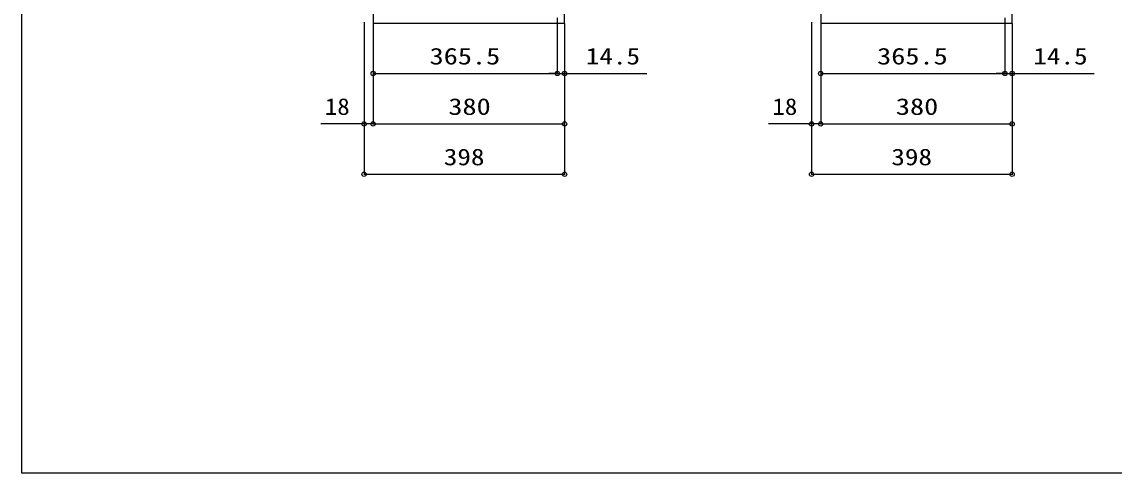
# Model space of a CAD drawing. Units: millimetres, scale not verified. Extents: x -1980 to 1980, y -3200 to 3205.
# Drawn here: x -1980 to 188, y -3200 to -2304 of the extents above; entities that cross this region are included whole.
import ezdxf
from ezdxf.enums import TextEntityAlignment as Align

# ---------------------------------------------------------------- set-up
doc = ezdxf.new("R2010")
doc.units = ezdxf.units.MM
doc.header["$LTSCALE"] = 15
for name, color, linetype in [('0-0_YKK_ZWAK', 7, 'Continuous'), ('0-2_YKK_12', 2, 'Continuous'), ('0-6_YKK_D', 6, 'Continuous')]:
    doc.layers.add(name, color=color, linetype=linetype)
doc.styles.add('ＭＳ ゴシック', font='')
doc.styles.get('ＭＳ ゴシック').set_extended_font_data('MS Gothic')

msp = doc.modelspace()

# ---------------------------------------------------------------- linework, layer by layer
at = {"layer": '0-0_YKK_ZWAK'}
msp.add_lwpolyline([(1980, -3200), (-1980, -3200), (-1980, 3040)], dxfattribs=at)
at = {"layer": '0-2_YKK_12'}
for points in [[(-1282.86, -2306.99), (-902.86, -2306.99), (-902.86, -1526.99), (-1282.86, -1526.99)], [(-394.75, -2306.99), (-14.75, -2306.99), (-14.75, -1526.99), (-394.75, -1526.99)]]:
    msp.add_lwpolyline(points, close=True, dxfattribs=at)
at = {"layer": '0-6_YKK_D'}
for p, q in [((-917.36, -2296.74), (-917.36, -2407.99)), ((-917.36, -2296.74), (-917.36, -2407.99)), ((-29.25, -2296.74), (-29.25, -2407.99)), ((-29.25, -2296.74), (-29.25, -2407.99)), ((-1300.86, -2304.99), (-1300.86, -2507.99)), ((-1300.86, -2304.99), (-1300.86, -2607.99)), ((-1282.86, -2307.99), (-1282.86, -2407.99)), ((-1282.86, -2307.99), (-1282.86, -2507.99)), ((-1282.86, -2307.99), (-1282.86, -2507.99)), ((-902.86, -2307.99), (-902.86, -2407.99)), ((-902.86, -2307.99), (-902.86, -2507.99)), ((-902.86, -2307.99), (-902.86, -2607.99)), ((-412.75, -2304.99), (-412.75, -2507.99)), ((-412.75, -2304.99), (-412.75, -2607.99)), ((-394.75, -2307.99), (-394.75, -2407.99)), ((-394.75, -2307.99), (-394.75, -2507.99)), ((-394.75, -2307.99), (-394.75, -2507.99)), ((-14.75, -2307.99), (-14.75, -2407.99)), ((-14.75, -2307.99), (-14.75, -2507.99)), ((-14.75, -2307.99), (-14.75, -2607.99)), ((-1282.86, -2406.99), (-917.36, -2406.99)), ((-917.36, -2406.99), (-934.36, -2406.99)), ((-917.36, -2406.99), (-902.86, -2406.99)), ((-902.86, -2406.99), (-740.06, -2406.99)), ((-394.75, -2406.99), (-29.25, -2406.99)), ((-29.25, -2406.99), (-46.25, -2406.99)), ((-29.25, -2406.99), (-14.75, -2406.99)), ((-14.75, -2406.99), (148.05, -2406.99)), ((-1282.86, -2506.99), (-902.86, -2506.99)), ((-394.75, -2506.99), (-14.75, -2506.99)), ((-1300.86, -2606.99), (-902.86, -2606.99)), ((-412.75, -2606.99), (-14.75, -2606.99))]:
    msp.add_line(p, q, dxfattribs=at)
for points in [[(-1282.86, -2506.99), (-1300.86, -2506.99), (-1386.66, -2506.99)], [(-394.75, -2506.99), (-412.75, -2506.99), (-498.55, -2506.99)]]:
    msp.add_lwpolyline(points, dxfattribs=at)
for centre in [(-1282.86, -2406.99), (-917.36, -2406.99), (-917.36, -2406.99), (-902.86, -2406.99), (-394.75, -2406.99), (-29.25, -2406.99), (-29.25, -2406.99), (-14.75, -2406.99), (-1300.86, -2506.99), (-1282.86, -2506.99), (-1282.86, -2506.99), (-902.86, -2506.99), (-412.75, -2506.99), (-394.75, -2506.99), (-394.75, -2506.99), (-14.75, -2506.99), (-1300.86, -2606.99), (-902.86, -2606.99), (-412.75, -2606.99), (-14.75, -2606.99)]:
    msp.add_circle(centre, 4.25, dxfattribs=at)

# ---------------------------------------------------------------- texts
at = {"layer": '0-6_YKK_D', "style": 'ＭＳ ゴシック'}
for s, width, p in [('365.5', 1.25, (-1170.91, -2398.99)), ('14.5', 1.2, (-860.86, -2398.99)), ('365.5', 1.25, (-282.8, -2398.99)), ('14.5', 1.2, (27.25, -2398.99)), ('18', 1.1, (-1378.66, -2498.99)), ('380', 1.25, (-1133.66, -2498.99)), ('18', 1.1, (-490.55, -2498.99)), ('380', 1.25, (-245.55, -2498.99)), ('398', 1.2, (-1142.66, -2598.99)), ('398', 1.2, (-254.55, -2598.99))]:
    msp.add_text(s, height=32.99, dxfattribs=dict(at, width=width)).set_placement(p, align=Align.BOTTOM_LEFT)

doc.saveas('drawing.dxf')
